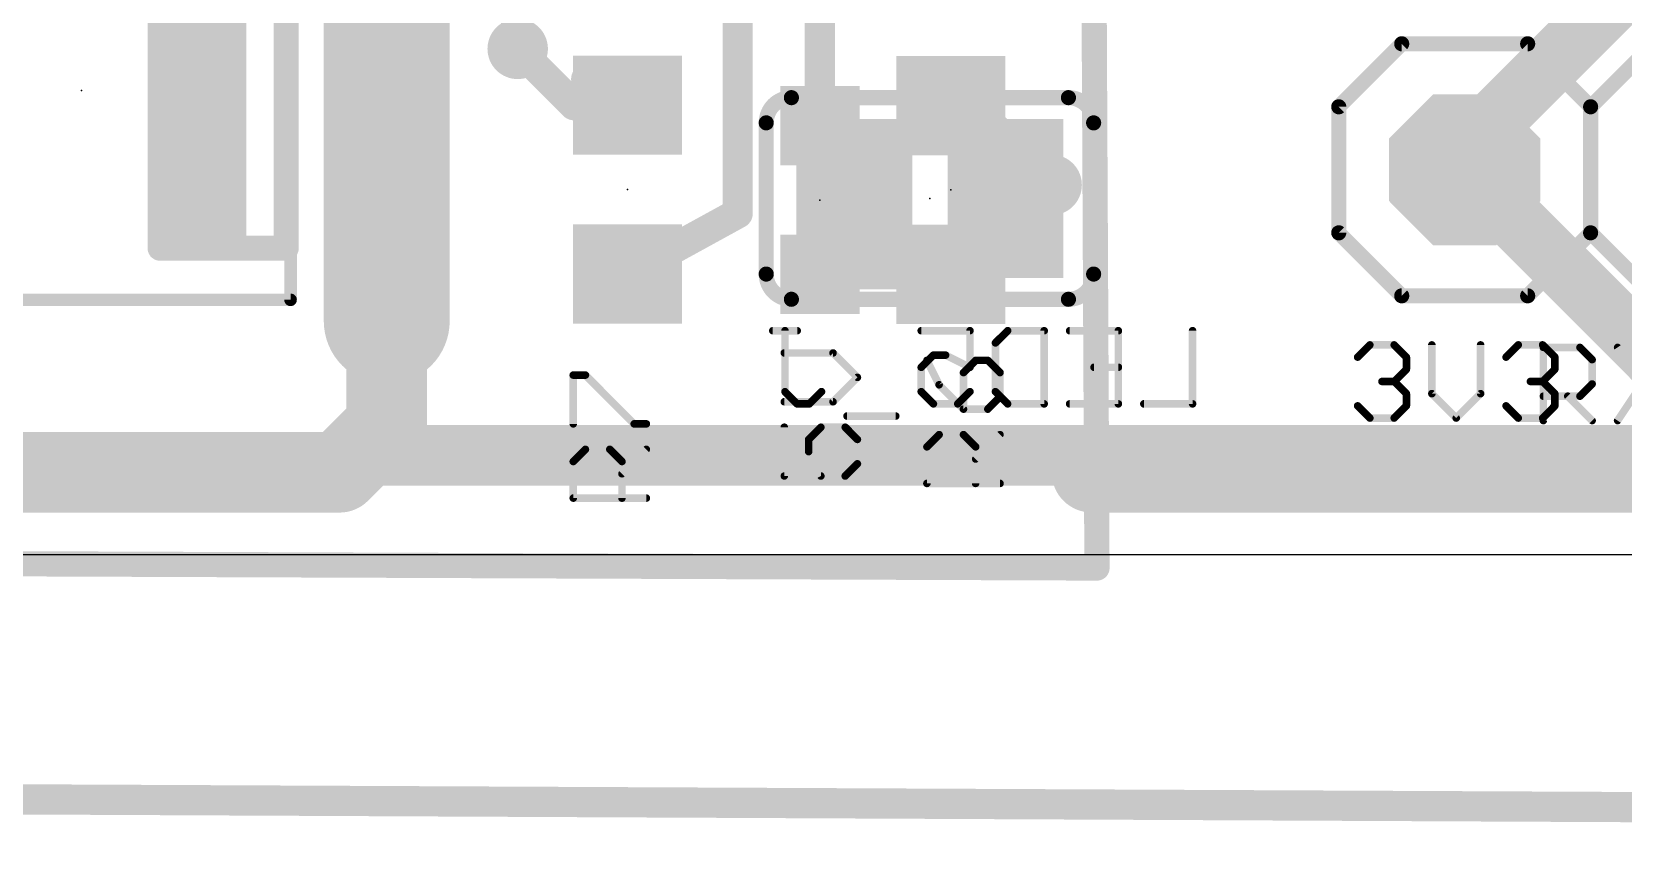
# Model space of a CAD drawing. Extents: x -1.6 to 81.6, y -2 to 51.3.
# Drawn here: x 10.14 to 26.19, y -1.96 to 6.27 of the extents above; entities that cross this region are included whole.
import ezdxf

# ---------------------------------------------------------------- set-up
doc = ezdxf.new("R2010")
doc.units = 0
for name, color, linetype in [('1', 22, 'CONTINUOUS'), ('16', 175, 'CONTINUOUS'), ('17', 82, 'CONTINUOUS'), ('18', 82, 'CONTINUOUS'), ('20', 7, 'CONTINUOUS'), ('21', 253, 'CONTINUOUS'), ('22', 253, 'CONTINUOUS'), ('23', 7, 'CONTINUOUS'), ('24', 7, 'CONTINUOUS'), ('25', 253, 'CONTINUOUS'), ('26', 253, 'CONTINUOUS')]:
    doc.layers.add(name, color=color, linetype=linetype)

# ---------------------------------------------------------------- blocks, each defined once
blk = doc.blocks.new('RECT')
blk.add_solid([(-0.5, -0.5), (0.5, -0.5), (-0.5, 0.5), (0.5, 0.5)])
blk = doc.blocks.new('OCTAGONP')
at = {"const_width": 0.5}
blk.add_lwpolyline([(-0.25, -0.1036), (-0.25, 0.1036), (-0.1036, 0.25), (0.1036, 0.25), (0.25, 0.1036), (0.25, -0.1036), (0.1036, -0.25), (-0.1036, -0.25), (-0.25, -0.1036), (-0.25, 0.1036)], dxfattribs=at)
blk = doc.blocks.new('ROUNDV')
at = {"const_width": 0.5}
blk.add_lwpolyline([(0, -0.25, 1), (0, 0.25, 1), (0, -0.25)], format="xyb", dxfattribs=at)

msp = doc.modelspace()

# ---------------------------------------------------------------- linework, layer by layer
at = {"layer": '1'}
for points, const_width in [([(20.8788, 0.8636), (20.828, 10.922)], 0.254), ([(24.6888, 5.1816), (28.956, 9.4488)], 0.6096), ([(12.7014, 8.8498), (12.7014, 4.0873)], 0.254), ([(11.4314, 4.0873), (11.4314, 7.5798)], 0.254), ([(17.2553, 4.4374), (17.2553, 7.6437)], 0.3048), ([(13.716, 3.3528), (13.716, 6.8072)], 1.27), ([(18.0848, 5.322), (18.0848, 6.9655)], 0.3048), ([(15.0368, 6.096), (15.605, 5.5278)], 0.3048), ([(15.8395, 5.6795), (15.7278, 5.7912)], 0.3048), ([(16.1436, 5.5278), (15.8395, 5.6795)], 0.3048), ([(15.605, 5.5278), (16.1436, 5.5278)], 0.3048), ([(19.4056, 5.5236), (19.6224, 5.5236)], 0.3048), ([(19.6224, 5.5236), (20.4216, 4.7244)], 0.3048), ([(24.6888, 4.9784), (24.6888, 5.1816)], 0.6096), ([(24.5872, 4.8768), (24.6888, 4.9784)], 0.6096), ([(24.5872, 4.8768), (26.5684, 2.8956)], 0.6096), ([(16.1436, 3.8278), (17.2553, 4.4374)], 0.3048), ([(12.7014, 4.0873), (11.4314, 4.0873)], 0.254), ([(18.0864, 3.8236), (18.0848, 3.822)], 0.3048), ([(19.4056, 3.8236), (18.0864, 3.8236)], 0.3048), ([(65.9892, 1.8288), (20.828, 1.8288)], 0.8128), ([(7.9248, 0.9144), (20.8788, 0.8636)], 0.254)]:
    msp.add_lwpolyline(points, dxfattribs=dict(at, const_width=const_width))
for points, const_width in [([(15.0907, 6.1499, 1), (14.9829, 6.0421)], 0.1524), ([(15.7817, 5.8451, 1), (15.6739, 5.7373)], 0.1524), ([(15.8735, 5.7477, 1), (15.8055, 5.6113)], 0.1524), ([(15.7856, 5.6256, 1), (15.8934, 5.7334)], 0.1524), ([(15.605, 5.604, 1), (15.605, 5.4516)], 0.1524), ([(15.5511, 5.4739, 1), (15.6589, 5.5817)], 0.1524), ([(16.1096, 5.4596, 1), (16.1776, 5.596)], 0.1524), ([(16.1436, 5.4516, 1), (16.1436, 5.604)], 0.1524), ([(19.4056, 5.5998, 1), (19.4056, 5.4474)], 0.1524), ([(19.6763, 5.5775, 1), (19.5685, 5.4697)], 0.1524), ([(19.6224, 5.4474, 1), (19.6224, 5.5998)], 0.1524), ([(24.8412, 5.1816, 1), (24.5364, 5.1816)], 0.3048), ([(18.0086, 5.322, 1), (18.161, 5.322)], 0.1524), ([(24.581, 5.2894, 1), (24.7966, 5.0738)], 0.3048), ([(24.695, 4.9846, 1), (24.4794, 4.769)], 0.3048), ([(24.4794, 4.9846, 1), (24.695, 4.769)], 0.3048), ([(24.7966, 4.8706, 1), (24.581, 5.0862)], 0.3048), ([(24.5364, 4.9784, 1), (24.8412, 4.9784)], 0.3048), ([(20.3677, 4.6705, 1), (20.4755, 4.7783)], 0.1524), ([(17.1791, 4.4374, 1), (17.3315, 4.4374)], 0.1524), ([(17.2919, 4.3706, 1), (17.2187, 4.5042)], 0.1524), ([(11.4314, 4.1508, 1), (11.4314, 4.0237)], 0.127), ([(12.7014, 4.0237, 1), (12.7014, 4.1508)], 0.127), ([(11.3679, 4.0873, 1), (11.4949, 4.0873)], 0.127), ([(12.6379, 4.0873, 1), (12.7649, 4.0873)], 0.127), ([(16.107, 3.8946, 1), (16.1802, 3.761)], 0.1524), ([(18.0309, 3.8759, 1), (18.1387, 3.7681)], 0.1524), ([(18.0864, 3.8998, 1), (18.0864, 3.7474)], 0.1524), ([(18.1403, 3.7697, 1), (18.0325, 3.8775)], 0.1524), ([(19.4056, 3.7474, 1), (19.4056, 3.8998)], 0.1524), ([(13.3985, 3.3528, 1), (14.0335, 3.3528)], 0.635), ([(20.828, 2.032, 1), (20.828, 1.6256)], 0.4064), ([(20.8786, 0.8001, 1), (20.879, 0.9271)], 0.127), ([(20.8153, 0.8633, 1), (20.9423, 0.8639)], 0.127)]:
    msp.add_lwpolyline(points, format="xyb", dxfattribs=dict(at, const_width=const_width))
at = {"layer": '16'}
for points, const_width in [([(14.732, 8.0772), (15.0368, 6.096)], 0.254), ([(20.4216, 4.7488), (19.956, 4.588)], 0.3048), ([(20.4216, 4.7244), (20.4216, 4.7488)], 0.3048), ([(13.716, 2.3048), (13.716, 3.3528)], 0.8128), ([(13.4112, 2), (13.716, 2.3048)], 0.8128), ([(13.4112, 2), (13.24, 1.8288)], 0.8128), ([(49.9872, 2), (13.4112, 2)], 0.6096), ([(13.24, 1.8288), (6.7056, 1.8288)], 0.8128), ([(80.8248, -1.8072), (-1.405, -1.4133)], 0.3048)]:
    msp.add_lwpolyline(points, dxfattribs=dict(at, const_width=const_width))
for points, const_width in [([(14.974, 6.0863, 1), (15.0996, 6.1057)], 0.127), ([(20.4978, 4.7488, 1), (20.3454, 4.7488)], 0.1524), ([(20.4465, 4.6768, 1), (20.3967, 4.8208)], 0.1524), ([(19.9311, 4.66, 1), (19.9809, 4.516)], 0.1524), ([(20.3454, 4.7244, 1), (20.4978, 4.7244)], 0.1524), ([(13.9192, 3.3528, 1), (13.5128, 3.3528)], 0.4064), ([(13.8597, 2.1611, 1), (13.5723, 2.4485)], 0.4064), ([(13.5128, 2.3048, 1), (13.9192, 2.3048)], 0.4064), ([(13.2675, 2.1437, 1), (13.5549, 1.8563)], 0.4064), ([(13.5549, 1.8563, 1), (13.2675, 2.1437)], 0.4064), ([(13.4112, 2.1524, 1), (13.4112, 1.8476)], 0.3048), ([(13.0963, 1.9725, 1), (13.3837, 1.6851)], 0.4064), ([(13.24, 1.6256, 1), (13.24, 2.032)], 0.4064)]:
    msp.add_lwpolyline(points, format="xyb", dxfattribs=dict(at, const_width=const_width))
at = {"layer": '20'}
msp.add_line((0, 1), (81, 1), dxfattribs=at)
at = {"layer": '21'}
for points, const_width in [([(12.7459, 3.5666), (12.7459, 7.783)], 0.127), ([(23.3172, 5.5118), (23.9522, 6.1468)], 0.1524), ([(23.9522, 6.1468), (25.2222, 6.1468)], 0.1524), ([(25.8572, 5.5118), (25.2222, 6.1468)], 0.1524), ([(25.8572, 5.5118), (26.4922, 6.1468)], 0.1524), ([(23.3172, 4.2418), (23.3172, 5.5118)], 0.1524), ([(25.8572, 4.2418), (25.8572, 5.5118)], 0.1524), ([(23.9522, 3.6068), (23.3172, 4.2418)], 0.1524), ([(25.2222, 3.6068), (25.8572, 4.2418)], 0.1524), ([(26.4922, 3.6068), (25.8572, 4.2418)], 0.1524), ([(8.5295, 3.5666), (12.7459, 3.5666)], 0.127), ([(25.2222, 3.6068), (23.9522, 3.6068)], 0.1524)]:
    msp.add_lwpolyline(points, dxfattribs=dict(at, const_width=const_width))
for points, const_width in [([(23.9522, 6.1849, 1), (23.9522, 6.1087)], 0.0762), ([(23.9791, 6.1199, 1), (23.9253, 6.1737)], 0.0762), ([(25.2491, 6.1737, 1), (25.1953, 6.1199)], 0.0762), ([(25.2222, 6.1087, 1), (25.2222, 6.1849)], 0.0762), ([(23.3553, 5.5118, 1), (23.2791, 5.5118)], 0.0762), ([(23.2903, 5.5387, 1), (23.3441, 5.4849)], 0.0762), ([(25.8953, 5.5118, 1), (25.8191, 5.5118)], 0.0762), ([(25.8303, 5.5387, 1), (25.8841, 5.4849)], 0.0762), ([(25.8303, 5.4849, 1), (25.8841, 5.5387)], 0.0762), ([(23.2791, 4.2418, 1), (23.3553, 4.2418)], 0.0762), ([(23.3441, 4.2687, 1), (23.2903, 4.2149)], 0.0762), ([(25.8191, 4.2418, 1), (25.8953, 4.2418)], 0.0762), ([(25.8841, 4.2687, 1), (25.8303, 4.2149)], 0.0762), ([(25.8841, 4.2149, 1), (25.8303, 4.2687)], 0.0762), ([(12.7141, 3.5666, 1), (12.7776, 3.5666)], 0.0635), ([(12.7459, 3.5348, 1), (12.7459, 3.5983)], 0.0635), ([(23.9522, 3.6449, 1), (23.9522, 3.5687)], 0.0762), ([(23.9253, 3.5799, 1), (23.9791, 3.6337)], 0.0762), ([(25.1953, 3.6337, 1), (25.2491, 3.5799)], 0.0762), ([(25.2222, 3.5687, 1), (25.2222, 3.6449)], 0.0762)]:
    msp.add_lwpolyline(points, format="xyb", dxfattribs=dict(at, const_width=const_width))
at = {"layer": '22'}
for points, const_width in [([(17.797, 5.604, 0.4142), (17.543, 5.35)], 0.1524), ([(17.797, 5.6421, 1), (17.797, 5.5659)], 0.0762), ([(17.797, 5.5659, 1), (17.797, 5.6421)], 0.0762), ([(20.845, 5.35, 0.4142), (20.591, 5.604)], 0.1524), ([(20.591, 5.6421, 1), (20.591, 5.5659)], 0.0762), ([(20.591, 5.5659, 1), (20.591, 5.6421)], 0.0762), ([(17.5811, 5.35, 1), (17.5049, 5.35)], 0.0762), ([(17.5049, 5.35, 1), (17.5811, 5.35)], 0.0762), ([(20.8831, 5.35, 1), (20.8069, 5.35)], 0.0762), ([(20.8069, 5.35, 1), (20.8831, 5.35)], 0.0762), ([(17.543, 3.826, 0.4142), (17.797, 3.572)], 0.1524), ([(17.5811, 3.826, 1), (17.5049, 3.826)], 0.0762), ([(17.5049, 3.826, 1), (17.5811, 3.826)], 0.0762), ([(20.591, 3.572, 0.4142), (20.845, 3.826)], 0.1524), ([(20.8831, 3.826, 1), (20.8069, 3.826)], 0.0762), ([(20.8069, 3.826, 1), (20.8831, 3.826)], 0.0762), ([(17.797, 3.6101, 1), (17.797, 3.5339)], 0.0762), ([(17.797, 3.5339, 1), (17.797, 3.6101)], 0.0762), ([(20.591, 3.6101, 1), (20.591, 3.5339)], 0.0762), ([(20.591, 3.5339, 1), (20.591, 3.6101)], 0.0762)]:
    msp.add_lwpolyline(points, format="xyb", dxfattribs=dict(at, const_width=const_width))
at = {"layer": '22', "const_width": 0.1524}
for points in [[(20.591, 5.604), (17.797, 5.604)], [(17.543, 5.35), (17.543, 3.826)], [(20.845, 5.35), (20.845, 3.826)], [(17.797, 3.572), (20.591, 3.572)]]:
    msp.add_lwpolyline(points, dxfattribs=at)
at = {"layer": '23'}
for p in [(10.6377, 5.6748), (16.1436, 4.6778), (19.4056, 4.6736), (18.0848, 4.572)]:
    msp.add_point(p, dxfattribs=at)
at = {"layer": '24'}
msp.add_point((19.194, 4.588), dxfattribs=at)
at = {"layer": '25', "const_width": 0.0762}
for points in [[(18.217, 3.0309), (17.7255, 3.0309)], [(18.4627, 2.7851), (18.217, 3.0309)], [(23.5077, 2.9893), (23.6306, 3.1121)], [(23.6306, 3.1121), (23.8763, 3.1121)], [(23.8763, 3.1121), (23.9992, 2.9893)], [(24.2561, 3.1121), (24.2561, 2.6206)], [(24.7476, 2.6206), (24.7476, 3.1121)], [(25.0045, 2.9893), (25.1274, 3.1121)], [(25.1274, 3.1121), (25.3731, 3.1121)], [(25.3731, 3.1121), (25.496, 2.9893)], [(25.3808, 2.3495), (25.3808, 3.0867)], [(25.3808, 3.0867), (25.7494, 3.0867)], [(25.7494, 3.0867), (25.8723, 2.9639)], [(26.1292, 3.0867), (26.6207, 2.3495)], [(26.6207, 3.0867), (26.1292, 2.3495)], [(19.1637, 2.9562), (19.2865, 2.7104)], [(19.6552, 2.9562), (19.5323, 2.8333)], [(19.778, 2.9562), (19.6552, 2.9562)], [(19.9009, 2.8333), (19.778, 2.9562)], [(23.9992, 2.8664), (23.8763, 2.7435)], [(23.9992, 2.9893), (23.9992, 2.8664)], [(25.496, 2.8664), (25.3731, 2.7435)], [(25.496, 2.9893), (25.496, 2.8664)], [(25.8723, 2.9639), (25.8723, 2.7181)], [(15.5969, 2.3165), (15.5969, 2.808)], [(15.5969, 2.808), (15.7197, 2.808)], [(15.7197, 2.808), (16.2112, 2.3165)], [(18.217, 2.5394), (18.4627, 2.7851)], [(19.2865, 2.7104), (19.5323, 2.4647)], [(19.5323, 2.8333), (19.5323, 2.4647)], [(19.9009, 2.5876), (19.9009, 2.8333)], [(23.8763, 2.7435), (23.7534, 2.7435)], [(23.8763, 2.7435), (23.9992, 2.6206)], [(25.3731, 2.7435), (25.2503, 2.7435)], [(25.3731, 2.7435), (25.496, 2.6206)], [(25.8723, 2.7181), (25.7494, 2.5952)], [(17.7255, 2.5394), (18.217, 2.5394)], [(19.778, 2.4647), (19.9009, 2.5876)], [(23.9992, 2.6206), (23.9992, 2.4978)], [(24.2561, 2.6206), (24.5019, 2.3749)], [(24.5019, 2.3749), (24.7476, 2.6206)], [(25.7494, 2.5952), (25.3808, 2.5952)], [(25.496, 2.6206), (25.496, 2.4978)], [(25.6265, 2.5952), (25.8723, 2.3495)], [(19.5323, 2.4647), (19.778, 2.4647)], [(23.6306, 2.3749), (23.5077, 2.4978)], [(23.8763, 2.3749), (23.6306, 2.3749)], [(23.9992, 2.4978), (23.8763, 2.3749)], [(25.1274, 2.3749), (25.0045, 2.4978)], [(25.3731, 2.3749), (25.1274, 2.3749)], [(25.496, 2.4978), (25.3731, 2.3749)], [(16.2112, 2.3165), (16.3341, 2.3165)], [(17.7255, 2.2824), (17.7255, 1.791)], [(17.9713, 2.1596), (18.0941, 2.2824)], [(18.0941, 2.2824), (18.3399, 2.2824)], [(18.3399, 2.2824), (18.4627, 2.1596)], [(15.5969, 1.9367), (15.7197, 2.0596)], [(15.7197, 2.0596), (15.9655, 2.0596)], [(15.9655, 2.0596), (16.0884, 1.9367)], [(16.0884, 1.8138), (16.3341, 2.0596)], [(17.9713, 2.0367), (17.9713, 2.1596)], [(18.4627, 2.1596), (18.4627, 1.9138)], [(19.1637, 2.0849), (19.2865, 2.2078)], [(19.1637, 1.7163), (19.1637, 2.0849)], [(19.2865, 2.2078), (19.5323, 2.2078)], [(19.5323, 2.2078), (19.6552, 2.0849)], [(19.6552, 1.962), (19.9009, 2.2078)], [(19.6552, 2.0849), (19.6552, 1.7163)], [(15.5969, 1.5681), (15.5969, 1.9367)], [(16.0884, 1.9367), (16.0884, 1.5681)], [(18.0941, 1.791), (17.9713, 2.0367)], [(18.4627, 1.9138), (18.3399, 1.791)], [(17.7255, 1.791), (18.0941, 1.791)], [(16.3341, 1.5681), (15.5969, 1.5681)], [(19.9009, 1.7163), (19.1637, 1.7163)]]:
    msp.add_lwpolyline(points, dxfattribs=at)
at = {"layer": '25', "const_width": 0.0381}
for points in [[(17.7255, 3.0499, 1), (17.7255, 3.0118)], [(18.2305, 3.0443, 1), (18.2035, 3.0174)], [(18.217, 3.0118, 1), (18.217, 3.0499)], [(23.6306, 3.1312, 1), (23.6306, 3.0931)], [(23.644, 3.0987, 1), (23.6171, 3.1256)], [(23.8898, 3.1256, 1), (23.8628, 3.0987)], [(23.8763, 3.0931, 1), (23.8763, 3.1312)], [(24.2752, 3.1121, 1), (24.2371, 3.1121)], [(24.7667, 3.1121, 1), (24.7286, 3.1121)], [(25.1274, 3.1312, 1), (25.1274, 3.0931)], [(25.1409, 3.0987, 1), (25.1139, 3.1256)], [(25.3866, 3.1256, 1), (25.3597, 3.0987)], [(25.3998, 3.0867, 1), (25.3617, 3.0867)], [(25.3808, 3.1058, 1), (25.3808, 3.0677)], [(25.3731, 3.0931, 1), (25.3731, 3.1312)], [(25.7629, 3.1002, 1), (25.7359, 3.0733)], [(25.7494, 3.0677, 1), (25.7494, 3.1058)], [(26.1451, 3.0973, 1), (26.1134, 3.0762)], [(19.1807, 2.9647, 1), (19.1466, 2.9476)], [(19.6552, 2.9752, 1), (19.6552, 2.9371)], [(19.6686, 2.9427, 1), (19.6417, 2.9696)], [(19.7915, 2.9696, 1), (19.7646, 2.9427)], [(19.778, 2.9371, 1), (19.778, 2.9752)], [(23.4942, 3.0027, 1), (23.5212, 2.9758)], [(24.0182, 2.9893, 1), (23.9801, 2.9893)], [(23.9857, 2.9758, 1), (24.0127, 3.0027)], [(24.0127, 2.8529, 1), (23.9857, 2.8799)], [(24.9911, 3.0027, 1), (25.018, 2.9758)], [(25.5151, 2.9893, 1), (25.477, 2.9893)], [(25.4825, 2.9758, 1), (25.5095, 3.0027)], [(25.5095, 2.8529, 1), (25.4825, 2.8799)], [(25.8913, 2.9639, 1), (25.8532, 2.9639)], [(25.8588, 2.9504, 1), (25.8857, 2.9773)], [(15.6159, 2.808, 1), (15.5778, 2.808)], [(15.5969, 2.827, 1), (15.5969, 2.7889)], [(15.7332, 2.8214, 1), (15.7063, 2.7945)], [(15.7197, 2.7889, 1), (15.7197, 2.827)], [(18.4762, 2.7716, 1), (18.4493, 2.7986)], [(18.4493, 2.7716, 1), (18.4762, 2.7986)], [(19.3, 2.7239, 1), (19.2731, 2.697)], [(19.2695, 2.7019, 1), (19.3036, 2.7189)], [(19.5513, 2.8333, 1), (19.5132, 2.8333)], [(19.5188, 2.8468, 1), (19.5458, 2.8198)], [(19.92, 2.8333, 1), (19.8819, 2.8333)], [(19.8874, 2.8198, 1), (19.9144, 2.8468)], [(23.7534, 2.7626, 1), (23.7534, 2.7245)], [(23.8898, 2.757, 1), (23.8628, 2.73)], [(23.8628, 2.757, 1), (23.8898, 2.73)], [(23.8763, 2.7245, 1), (23.8763, 2.7626)], [(23.9801, 2.8664, 1), (24.0182, 2.8664)], [(25.2503, 2.7626, 1), (25.2503, 2.7245)], [(25.3866, 2.757, 1), (25.3597, 2.73)], [(25.3597, 2.757, 1), (25.3866, 2.73)], [(25.3731, 2.7245, 1), (25.3731, 2.7626)], [(25.477, 2.8664, 1), (25.5151, 2.8664)], [(25.8532, 2.7181, 1), (25.8913, 2.7181)], [(25.8857, 2.7046, 1), (25.8588, 2.7316)], [(17.7255, 2.5584, 1), (17.7255, 2.5203)], [(18.2035, 2.5528, 1), (18.2305, 2.5259)], [(18.217, 2.5203, 1), (18.217, 2.5584)], [(19.8819, 2.5876, 1), (19.92, 2.5876)], [(19.9144, 2.5741, 1), (19.8874, 2.601)], [(24.0182, 2.6206, 1), (23.9801, 2.6206)], [(23.9857, 2.6072, 1), (24.0127, 2.6341)], [(24.2696, 2.6341, 1), (24.2426, 2.6072)], [(24.2371, 2.6206, 1), (24.2752, 2.6206)], [(24.7286, 2.6206, 1), (24.7667, 2.6206)], [(24.7611, 2.6072, 1), (24.7341, 2.6341)], [(25.3808, 2.6143, 1), (25.3808, 2.5762)], [(25.5151, 2.6206, 1), (25.477, 2.6206)], [(25.4825, 2.6072, 1), (25.5095, 2.6341)], [(25.64, 2.6087, 1), (25.6131, 2.5818)], [(25.7359, 2.6087, 1), (25.7629, 2.5818)], [(25.7494, 2.5762, 1), (25.7494, 2.6143)], [(19.5323, 2.4837, 1), (19.5323, 2.4456)], [(19.5132, 2.4647, 1), (19.5513, 2.4647)], [(19.5188, 2.4512, 1), (19.5458, 2.4782)], [(19.7646, 2.4782, 1), (19.7915, 2.4512)], [(19.778, 2.4456, 1), (19.778, 2.4837)], [(23.5212, 2.5112, 1), (23.4942, 2.4843)], [(23.6306, 2.394, 1), (23.6306, 2.3559)], [(23.6171, 2.3614, 1), (23.644, 2.3884)], [(23.8628, 2.3884, 1), (23.8898, 2.3614)], [(23.8763, 2.3559, 1), (23.8763, 2.394)], [(23.9801, 2.4978, 1), (24.0182, 2.4978)], [(24.0127, 2.4843, 1), (23.9857, 2.5112)], [(24.4884, 2.3884, 1), (24.5153, 2.3614)], [(24.4884, 2.3614, 1), (24.5153, 2.3884)], [(25.018, 2.5112, 1), (24.9911, 2.4843)], [(25.1274, 2.394, 1), (25.1274, 2.3559)], [(25.1139, 2.3614, 1), (25.1409, 2.3884)], [(25.3597, 2.3884, 1), (25.3866, 2.3614)], [(25.3731, 2.3559, 1), (25.3731, 2.394)], [(25.477, 2.4978, 1), (25.5151, 2.4978)], [(25.5095, 2.4843, 1), (25.4825, 2.5112)], [(15.5778, 2.3165, 1), (15.6159, 2.3165)], [(16.2112, 2.3355, 1), (16.2112, 2.2974)], [(16.1978, 2.303, 1), (16.2247, 2.33)], [(16.3341, 2.2974, 1), (16.3341, 2.3355)], [(17.7446, 2.2824, 1), (17.7065, 2.2824)], [(18.0941, 2.3015, 1), (18.0941, 2.2634)], [(18.1076, 2.269, 1), (18.0807, 2.2959)], [(18.3534, 2.2959, 1), (18.3264, 2.269)], [(18.3399, 2.2634, 1), (18.3399, 2.3015)], [(25.3617, 2.3495, 1), (25.3998, 2.3495)], [(25.8588, 2.336, 1), (25.8857, 2.363)], [(26.1134, 2.3601, 1), (26.1451, 2.3389)], [(15.7197, 2.0786, 1), (15.7197, 2.0405)], [(15.7332, 2.0461, 1), (15.7063, 2.073)], [(15.979, 2.073, 1), (15.952, 2.0461)], [(15.9655, 2.0405, 1), (15.9655, 2.0786)], [(16.3476, 2.0461, 1), (16.3206, 2.073)], [(17.9903, 2.1596, 1), (17.9522, 2.1596)], [(17.9578, 2.173, 1), (17.9847, 2.1461)], [(18.4818, 2.1596, 1), (18.4437, 2.1596)], [(18.4493, 2.1461, 1), (18.4762, 2.173)], [(19.1502, 2.0984, 1), (19.1771, 2.0714)], [(19.1827, 2.0849, 1), (19.1446, 2.0849)], [(19.2865, 2.2268, 1), (19.2865, 2.1887)], [(19.3, 2.1943, 1), (19.2731, 2.2212)], [(19.5458, 2.2212, 1), (19.5188, 2.1943)], [(19.5323, 2.1887, 1), (19.5323, 2.2268)], [(19.6742, 2.0849, 1), (19.6361, 2.0849)], [(19.6417, 2.0714, 1), (19.6686, 2.0984)], [(19.9144, 2.1943, 1), (19.8874, 2.2212)], [(15.6159, 1.9367, 1), (15.5778, 1.9367)], [(15.5834, 1.9502, 1), (15.6103, 1.9232)], [(16.1074, 1.9367, 1), (16.0693, 1.9367)], [(16.0749, 1.9232, 1), (16.1018, 1.9502)], [(17.9883, 2.0452, 1), (17.9542, 2.0282)], [(17.9522, 2.0367, 1), (17.9903, 2.0367)], [(18.4437, 1.9138, 1), (18.4818, 1.9138)], [(18.4762, 1.9003, 1), (18.4493, 1.9273)], [(19.6417, 1.9755, 1), (19.6686, 1.9485)], [(16.0749, 1.8273, 1), (16.1018, 1.8003)], [(17.7255, 1.81, 1), (17.7255, 1.7719)], [(17.7065, 1.791, 1), (17.7446, 1.791)], [(18.0771, 1.7824, 1), (18.1112, 1.7995)], [(18.0941, 1.7719, 1), (18.0941, 1.81)], [(18.3264, 1.8044, 1), (18.3534, 1.7775)], [(15.5969, 1.5871, 1), (15.5969, 1.549)], [(16.3341, 1.549, 1), (16.3341, 1.5871)], [(19.1637, 1.7353, 1), (19.1637, 1.6972)], [(19.1446, 1.7163, 1), (19.1827, 1.7163)], [(19.6361, 1.7163, 1), (19.6742, 1.7163)], [(19.9009, 1.6972, 1), (19.9009, 1.7353)], [(15.5778, 1.5681, 1), (15.6159, 1.5681)], [(16.0693, 1.5681, 1), (16.1074, 1.5681)]]:
    msp.add_lwpolyline(points, format="xyb", dxfattribs=at)
at = {"layer": '26', "const_width": 0.0381}
for points in [[(17.6094, 3.2742, 1), (17.6094, 3.2361)], [(17.7514, 3.2551, 1), (17.7133, 3.2551)], [(17.8552, 3.2361, 1), (17.8552, 3.2742)], [(19.1063, 3.2742, 1), (19.1063, 3.2361)], [(19.6168, 3.2551, 1), (19.5787, 3.2551)], [(19.5977, 3.2361, 1), (19.5977, 3.2742)], [(19.9776, 3.2742, 1), (19.9776, 3.2361)], [(19.991, 3.2417, 1), (19.9641, 3.2686)], [(20.3652, 3.2551, 1), (20.3271, 3.2551)], [(20.3462, 3.2361, 1), (20.3462, 3.2742)], [(20.6031, 3.2742, 1), (20.6031, 3.2361)], [(21.1136, 3.2551, 1), (21.0755, 3.2551)], [(21.0946, 3.2361, 1), (21.0946, 3.2742)], [(21.862, 3.2551, 1), (21.8239, 3.2551)], [(19.8737, 3.1323, 1), (19.8356, 3.1323)], [(19.8412, 3.1457, 1), (19.8681, 3.1188)], [(19.1253, 2.8865, 1), (19.0872, 2.8865)], [(19.0928, 2.9, 1), (19.1197, 2.873)], [(19.2291, 3.0284, 1), (19.2291, 2.9903)], [(19.2426, 2.9959, 1), (19.2157, 3.0229)], [(19.3605, 3.0264, 1), (19.3435, 2.9923)], [(19.352, 2.9903, 1), (19.352, 3.0284)], [(19.5787, 2.8865, 1), (19.6168, 2.8865)], [(19.5892, 2.8695, 1), (19.6063, 2.9036)], [(20.8488, 2.9056, 1), (20.8488, 2.8675)], [(21.0946, 2.8675, 1), (21.0946, 2.9056)], [(17.7458, 2.6542, 1), (17.7188, 2.6273)], [(17.7133, 2.6408, 1), (17.7514, 2.6408)], [(18.1144, 2.6273, 1), (18.0874, 2.6542)], [(19.0872, 2.6408, 1), (19.1253, 2.6408)], [(19.1197, 2.6542, 1), (19.0928, 2.6273)], [(19.6112, 2.6273, 1), (19.5843, 2.6542)], [(19.8356, 2.6408, 1), (19.8737, 2.6408)], [(19.8681, 2.6542, 1), (19.8412, 2.6273)], [(17.8552, 2.537, 1), (17.8552, 2.4989)], [(17.8417, 2.5044, 1), (17.8686, 2.5314)], [(17.9646, 2.5314, 1), (17.9915, 2.5044)], [(17.978, 2.4989, 1), (17.978, 2.537)], [(18.3578, 2.4141, 1), (18.3578, 2.376)], [(18.8493, 2.376, 1), (18.8493, 2.4141)], [(19.2291, 2.537, 1), (19.2291, 2.4989)], [(19.2157, 2.5044, 1), (19.2426, 2.5314)], [(19.4614, 2.5314, 1), (19.4883, 2.5044)], [(19.4749, 2.4989, 1), (19.4749, 2.537)], [(19.9776, 2.537, 1), (19.9776, 2.4989)], [(19.9641, 2.5044, 1), (19.991, 2.5314)], [(20.3271, 2.5179, 1), (20.3652, 2.5179)], [(20.3462, 2.4989, 1), (20.3462, 2.537)], [(20.6031, 2.537, 1), (20.6031, 2.4989)], [(21.0755, 2.5179, 1), (21.1136, 2.5179)], [(21.0946, 2.4989, 1), (21.0946, 2.537)], [(21.3515, 2.537, 1), (21.3515, 2.4989)], [(21.8239, 2.5179, 1), (21.862, 2.5179)], [(21.843, 2.4989, 1), (21.843, 2.537)]]:
    msp.add_lwpolyline(points, format="xyb", dxfattribs=at)
at = {"layer": '26', "const_width": 0.0762}
for points in [[(17.8552, 3.2551), (17.6094, 3.2551)], [(17.7323, 2.6408), (17.7323, 3.2551)], [(19.1063, 3.2551), (19.5977, 3.2551)], [(19.5977, 3.2551), (19.5977, 2.8865)], [(19.8547, 3.1323), (19.9776, 3.2551)], [(19.9776, 3.2551), (20.3462, 3.2551)], [(20.3462, 3.2551), (20.3462, 2.5179)], [(20.6031, 3.2551), (21.0946, 3.2551)], [(21.0946, 3.2551), (21.0946, 2.5179)], [(21.843, 3.2551), (21.843, 2.5179)], [(19.8547, 2.6408), (19.8547, 3.1323)], [(19.2291, 3.0094), (19.1063, 2.8865)], [(19.1063, 2.8865), (19.1063, 2.6408)], [(19.352, 3.0094), (19.2291, 3.0094)], [(19.5977, 2.8865), (19.352, 3.0094)], [(21.0946, 2.8865), (20.8488, 2.8865)], [(17.8552, 2.5179), (17.7323, 2.6408)], [(18.1009, 2.6408), (17.978, 2.5179)], [(19.1063, 2.6408), (19.2291, 2.5179)], [(19.4749, 2.5179), (19.5977, 2.6408)], [(19.9776, 2.5179), (19.8547, 2.6408)], [(17.978, 2.5179), (17.8552, 2.5179)], [(18.8493, 2.395), (18.3578, 2.395)], [(19.2291, 2.5179), (19.4749, 2.5179)], [(20.3462, 2.5179), (19.9776, 2.5179)], [(21.0946, 2.5179), (20.6031, 2.5179)], [(21.843, 2.5179), (21.3515, 2.5179)]]:
    msp.add_lwpolyline(points, dxfattribs=at)

# ---------------------------------------------------------------- block references
at = {"layer": '1', "xscale": 0.9652, "yscale": 3.3528}
msp.add_blockref('RECT', (11.8188, 5.6748), dxfattribs=at)
at = {"layer": '1', "yscale": 1.1, "rotation": 270}
for p in [(16.1436, 5.5278), (19.4056, 5.5236), (16.1436, 3.8278), (19.4056, 3.8236)]:
    msp.add_blockref('RECT', p, dxfattribs=at)
at = {"layer": '1', "xscale": 0.8, "yscale": 0.8, "rotation": 180}
for p in [(18.0848, 5.322), (18.0848, 3.822)]:
    msp.add_blockref('RECT', p, dxfattribs=at)
at = {"layer": '16', "xscale": 1.1684, "yscale": 1.6002}
for p in [(18.432, 4.588), (19.956, 4.588)]:
    msp.add_blockref('RECT', p, dxfattribs=at)
at = {"layer": '17', "xscale": 1.524, "yscale": 1.524, "rotation": 180}
msp.add_blockref('OCTAGONP', (24.5872, 4.8768), dxfattribs=at)
msp.add_blockref('OCTAGONP', (24.5872, 4.8768), dxfattribs=at)
at = {"layer": '18'}
for p, xscale, yscale in [((15.0368, 6.096), 0.6096, 0.6096), ((15.0368, 6.096), 0.6096, 0.6096), ((20.4216, 4.7244), 0.6096, 0.6096), ((20.4216, 4.7244), 0.6096, 0.6096), ((13.716, 3.3528), 0.9048, 0.9048), ((13.716, 3.3528), 0.9048, 0.9048)]:
    msp.add_blockref('ROUNDV', p, dxfattribs=dict(at, xscale=xscale, yscale=yscale))
at = {"layer": '21', "xscale": 0.25, "yscale": 0.25, "rotation": 180}
msp.add_blockref('RECT', (18.0848, 4.447), dxfattribs=at)

doc.saveas('drawing.dxf')
